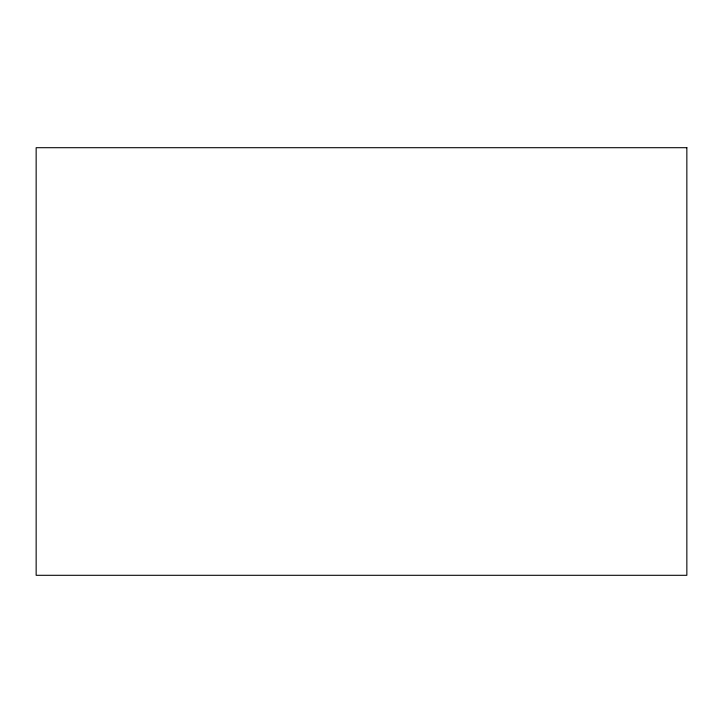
<?xml version="1.0" encoding="UTF-8"?>
<svg xmlns="http://www.w3.org/2000/svg" width="723" height="723" viewBox="0 0 723 723"><rect width="100%" height="100%" fill="white"/><g stroke="black" fill="none" stroke-linecap="round" stroke-linejoin="round"><path stroke-width="1.08" d="M686.85 147.7L36.15 147.7L36.15 575.3L686.85 575.3L686.85 147.7"/></g></svg>
